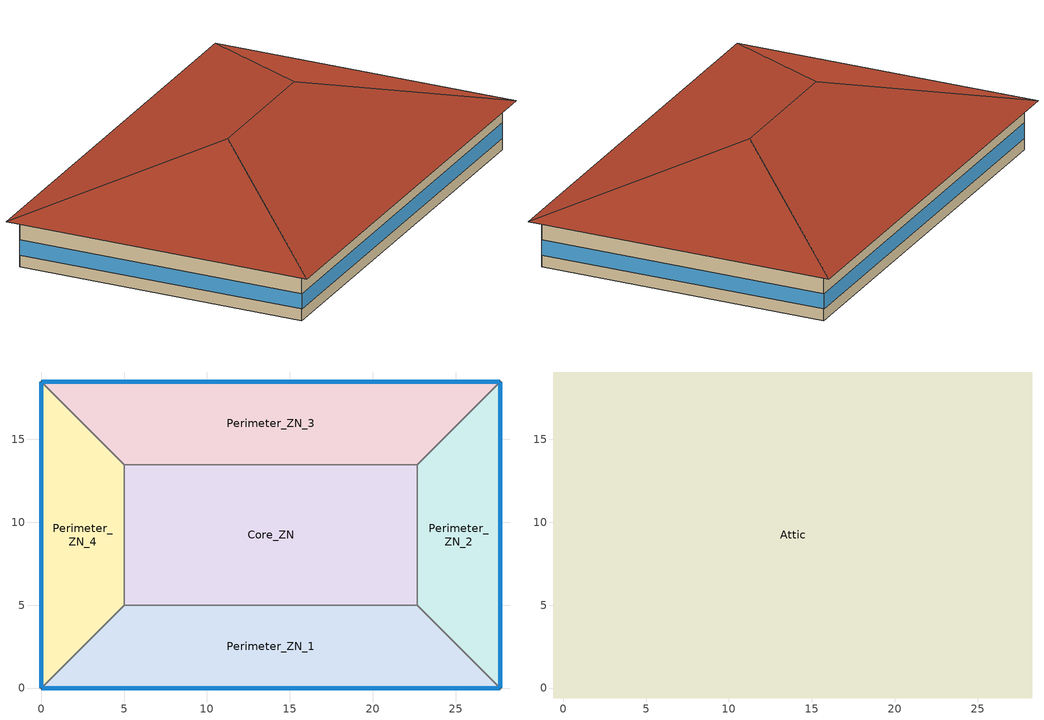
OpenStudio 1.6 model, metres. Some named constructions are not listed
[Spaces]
Perimeter_ZN_1
 floor ground: 22.69,5 27.69,0 0,0 5,5 z0
 wall outside: 0,0 27.69,0 z0:3.05
 wall to Perimeter_ZN_2: 27.69,0 22.69,5 z0:3.05
 wall to Perimeter_ZN_4: 5,5 0,0 z0:3.05
 wall to Core_ZN: 22.69,5 5,5 z0:3.05
 window: 0.03,0 27.66,0 z0.76:1.75
Perimeter_ZN_3
 floor ground: 27.69,18.46 22.69,13.46 5,13.46 0,18.46 z0
 wall outside: 27.69,18.46 0,18.46 z0:3.05
 wall to Perimeter_ZN_2: 22.69,13.46 27.69,18.46 z0:3.05
 wall to Core_ZN: 5,13.46 22.69,13.46 z0:3.05
 wall to Perimeter_ZN_4: 0,18.46 5,13.46 z0:3.05
 window: 27.66,18.46 0.03,18.46 z0.76:1.75
Core_ZN
 floor ground: 22.69,13.46 22.69,5 5,5 5,13.46 z0
 wall to Perimeter_ZN_4: 5,13.46 5,5 z0:3.05
 wall to Perimeter_ZN_2: 22.69,5 22.69,13.46 z0:3.05
Perimeter_ZN_4
 floor ground: 0,18.46 5,13.46 5,5 0,0 z0
 wall outside: 0,18.46 0,0 z0:3.05
 window: 0,18.43 0,0.03 z0.76:1.75
Perimeter_ZN_2
 floor ground: 27.69,18.46 27.69,0 22.69,5 22.69,13.46 z0
 wall outside: 27.69,0 27.69,18.46 z0:3.05
 window: 27.69,0.03 27.69,18.43 z0.76:1.75
Attic
 floor outside: 27.69,0 28.29,-0.6 -0.6,-0.6 0,0 z3.05; 28.29,19.06 27.69,18.46 0,18.46 -0.6,19.06 z3.05; -0.6,19.06 0,18.46 0,0 -0.6,-0.6 z3.05; 28.29,19.06 28.29,-0.6 27.69,0 27.69,18.46 z3.05
 floor to Perimeter_ZN_4: 0,18.46 5,13.46 5,5 0,0 z3.05
 floor to Perimeter_ZN_2: 27.69,18.46 27.69,0 22.69,5 22.69,13.46 z3.05
 floor to Perimeter_ZN_1: 22.69,5 27.69,0 0,0 5,5 z3.05
 floor to Core_ZN: 22.69,13.46 22.69,5 5,5 5,13.46 z3.05
 floor to Perimeter_ZN_3: 27.69,18.46 22.69,13.46 5,13.46 0,18.46 z3.05
 roof outside: 9.23,9.23,6.33 -0.6,19.06,3.05 -0.6,-0.6,3.05; 9.23,9.23,6.33 -0.6,-0.6,3.05 28.29,-0.6,3.05 18.46,9.23,6.33; 18.46,9.23,6.33 28.29,19.06,3.05 -0.6,19.06,3.05 9.23,9.23,6.33; 18.46,9.23,6.33 28.29,-0.6,3.05 28.29,19.06,3.05
[Site]
Calgary Int'l_AB_CAN: Latitude {deg}=51.12; Longitude {deg}=-114.02; Time Zone {hr}=-7; Elevation {m}=1084; Terrain=City
[Building]
c:/test//SmallOffice.osm: North Axis {deg}=0; Default Construction Set=DND-Concrete at climate 7a
[Site:WaterMainsTemperature]
Calculation Method=Correlation; Annual Average Outdoor Air Temperature {C}=3.94167; Maximum Difference In Monthly Average Outdoor Air Temperatures {deltaC}=25
[SizingPeriod:DesignDay] Barometric Pressure {Pa}=88963; Sky Clearness=0; Rain Indicator=0; Snow Indicator=0; Day of Month=21; Daylight Saving Time Indicator=0; Humidity Indicating Type=Wetbulb; Dry-Bulb Temperature Range Modifier Type=DefaultMultipliers
Name | Maximum Dry-Bulb Temperature {C} | Daily Dry-Bulb Temperature Range {deltaC} | Humidity Indicating Conditions at Maximum Dry-Bulb {BasedOnField A3} | Wind Speed {m/s} | Wind Direction {deg} | Month | Day Type | Solar Model Indicator | ASHRAE Taub | ASHRAE Taud
Calgary Int'l Ann Clg .4% Condns DB=>MWB | 28.6 | 12.3 | 15.7 | 4.6 | 160 | 7 | SummerDesignDay | ASHRAETau | 0.341 | 2.408
Calgary Int'l Ann Htg 99.6% Condns DB | -29.1 | 0 | -29.1 | 2.9 | 0 | 1 | WinterDesignDay | ASHRAEClearSky
Calgary Int'l Ann Clg .4% Condns WB=>MDB | 25.4 | 12.3 | 17.3 | 4.6 | 160 | 7 | SummerDesignDay | ASHRAETau | 0.341 | 2.408
[DefaultConstructionSet]
DND-Concrete at climate 7a: Default Exterior Surface Constructions=DND-Concrete at climate 7a; Default Interior Surface Constructions=000_Interior_DefSurfCons 12; Default Ground Contact Surface Constructions=DND-Concrete at climate 7a 1; Default Exterior SubSurface Constructions=DND-Concrete at climate 7a; Default Interior SubSurface Constructions=000_Interior_DefSubCons 12; Interior Partition Construction=000_Interior Partition
[DefaultSurfaceConstructions]
Name | Floor Construction | Wall Construction | Roof Ceiling Construction
000_Interior_DefSurfCons 12 | 000_Interior Floor | 000_Interior Wall | 000_Interior Ceiling
DND-Concrete at climate 7a | Customized opaque construction {d5eef155-a2b6-4e7a-a325-1dc3b0cc4715} to conductance of 0.162 | Customized opaque construction {89852d32-b776-404a-8e19-a6c881291f4d} to conductance of 0.21 | Customized opaque construction {3c54d09b-318c-4afb-83f4-42a999c7caf7} to conductance of 0.162
DND-Concrete at climate 7a 1 | Customized opaque construction {832e80c5-a9c1-4574-99ae-34cb63fa6caf} to conductance of 0.757 | Customized opaque construction {0ff01709-2fb1-4638-bebd-158755c76a53} to conductance of 0.284 | Customized opaque construction {d5eef155-a2b6-4e7a-a325-1dc3b0cc4715} to conductance of 0.284
[DefaultSubSurfaceConstructions]
Name | Fixed Window Construction | Operable Window Construction | Door Construction | Glass Door Construction | Skylight Construction | Tubular Daylight Dome Construction | Tubular Daylight Diffuser Construction | Overhead Door Construction
000_Interior_DefSubCons 12 | 000_Interior Window | 000_Interior Window | 000_Interior Door | 000_Exterior Window | 000_Exterior Window | 000_Interior Window | 000_Interior Window
DND-Concrete at climate 7a | Customized Fenestration: cond=0.220 tvis=0.210 tsol=0.500 | Customized Fenestration: cond=0.220 tvis=0.210 tsol=0.500 | Customized opaque construction {cec8d9e2-68ba-4838-801e-575f1a1853f9} to conductance of 2.2 | Customized Fenestration: cond=0.220 tvis=0.210 tsol=0.500 | Customized Fenestration: cond=0.220 tvis=0.210 tsol=0.500 | Customized Fenestration: cond=0.220 tvis=0.210 tsol=0.500 | Customized Fenestration: cond=0.220 tvis=0.210 tsol=0.500 | Customized opaque construction {56048aa6-0e12-40f2-8001-21b1a42b91b4} to conductance of 2.2
[Construction]
000_Interior Partition; 000_Interior Door: 000_G05 25mm wood
000_Interior Floor: 000_F16 Acoustic tile, 000_F05 Ceiling air space resistance, 000_M11 100mm lightweight concrete
000_Interior Wall: 000_G01a 19mm gypsum board, 000_F04 Wall air space resistance, 000_G01a 19mm gypsum board
000_Interior Ceiling: 000_M11 100mm lightweight concrete, 000_F05 Ceiling air space resistance, 000_F16 Acoustic tile
000_Interior Window: 000_Clear 3mm
000_Exterior Window: 000_Clear 3mm, 000_Air 13mm, 000_Clear 3mm
Customized Fenestration: cond=0.220 tvis=0.210 tsol=0.500: Customized Fenestration:: cond=0.220 tvis=0.210 tsol=0.500
[Material]
Name | Roughness | Thickness | Conductivity | Density | Specific Heat
000_G05 25mm wood | MediumSmooth | 0.0254 | 0.15 | 608 | 1630
000_G01a 19mm gypsum board | MediumSmooth | 0.019 | 0.16 | 800 | 1090
000_F16 Acoustic tile | MediumSmooth | 0.0191 | 0.06 | 368 | 590
000_M11 100mm lightweight concrete | MediumRough | 0.1016 | 0.53 | 1280 | 840
[Material:AirGap]
Name | Thermal Resistance
000_F05 Ceiling air space resistance | 0.18
000_F04 Wall air space resistance | 0.15
[WindowMaterial:SimpleGlazingSystem]
Customized Fenestration:: cond=0.220 tvis=0.210 tsol=0.500: U-Factor {W/m2-K}=2.2; Solar Heat Gain Coefficient=0.6; Visible Transmittance=0.21
[WindowMaterial:Glazing]
000_Clear 3mm: Optical Data Type=SpectralAverage; Thickness=0.003; Solar Transmittance at Normal Incidence=0.837; Front Side Solar Reflectance at Normal Incidence=0.075; Back Side Solar Reflectance at Normal Incidence=0.075; Visible Transmittance at Normal Incidence=0.898; Front Side Visible Reflectance at Normal Incidence=0.081; Back Side Visible Reflectance at Normal Incidence=0.081; Infrared Transmittance at Normal Incidence=0; Front Side Infrared Hemispherical Emissivity=0.84; Back Side Infrared Hemispherical Emissivity=0.84; Conductivity=0.9
[WindowMaterial:Gas]
000_Air 13mm: Gas Type=Air; Thickness=0.0127
[ThermalZone] Multiplier=1; Thermostat=NECB-A; Use Ideal Air Loads=Yes
Perimeter_ZN_1 Thermal Zone; Perimeter_ZN_3 Thermal Zone; Perimeter_ZN_2 Thermal Zone; Core_ZN Thermal Zone; Perimeter_ZN_4 Thermal Zone; Attic Thermal Zone
[Sizing:Zone] Zone Cooling Design Supply Air Temperature {C}=14; Zone Heating Design Supply Air Temperature {C}=40; Zone Cooling Design Supply Air Humidity Ratio {kg-H2O/kg-air}=0.0085; Zone Heating Design Supply Air Humidity Ratio {kg-H2O/kg-air}=0.008; Cooling Design Air Flow Method=DesignDay; Heating Design Air Flow Method=DesignDay
Perimeter_ZN_1 Thermal Zone; Perimeter_ZN_3 Thermal Zone; Perimeter_ZN_2 Thermal Zone; Core_ZN Thermal Zone; Perimeter_ZN_4 Thermal Zone; Attic Thermal Zone
[Space] Building Story=1
Name | Space Type | Thermal Zone | Part of Total Floor Area
Perimeter_ZN_1 | NECB-Office - enclosed | Perimeter_ZN_1 Thermal Zone | Yes
Perimeter_ZN_3 | NECB-Office - enclosed | Perimeter_ZN_3 Thermal Zone | Yes
Perimeter_ZN_2 | NECB-Office - enclosed | Perimeter_ZN_2 Thermal Zone | Yes
Core_ZN | NECB-Office - enclosed | Core_ZN Thermal Zone | Yes
Perimeter_ZN_4 | NECB-Office - enclosed | Perimeter_ZN_4 Thermal Zone | Yes
Attic | NECB-- undefined --A | Attic Thermal Zone | No
[BuildingStory]
1
[DefaultScheduleSet]
NECB-A: Hours of Operation Schedule=NECB-A-Fan; Number of People Schedule=NECB-A-Occ; Lighting Schedule=NECB-A-Ltg; Electric Equipment Schedule=NECB-A-Equ; Hot Water Equipment Schedule=NECB-A-HW; Infiltration Schedule=FRACTION_ALWAYS_ON; Other Equipment Schedule=NECB-A-Proc
[ThermostatSetpoint:DualSetpoint]
NECB-A: Heating Setpoint Temperature Schedule=NECB-A-Htg; Cooling Setpoint Temperature Schedule=NECB-A-Clg
[SpaceInfiltration:DesignFlowRate] Schedule=FRACTION_ALWAYS_ON; Design Flow Rate Calculation Method=Flow/ExteriorArea; Flow per Exterior Surface Area {m3/s-m2}=0.00025; Constant Term Coefficient=1; Temperature Term Coefficient=0; Velocity Term Coefficient=0; Velocity Squared Term Coefficient=0
Name | Space or SpaceType
NECB-- undefined --sched-A-inf | NECB-- undefined --A
NECB-Office - enclosed-sched-A-inf | NECB-Office - enclosed
[SpaceType] Default Schedule Set=NECB-A
Name | Design Specification Outdoor Air Object
NECB-- undefined --A
NECB-Office - enclosed | NECB-Office - enclosed-sched-A-oa
[People:Definition]
NECB-Office - enclosed-sched-A-people-def: Number of People Calculation Method=Area/Person; Space Floor Area per Person {m2/person}=20; Fraction Radiant=0.3
[ElectricEquipment:Definition]
NECB-Office - enclosed-sched-A-elec-def: Design Level Calculation Method=Watts/Area; Watts per Space Floor Area {W/m2}=7.5
[Lights:Definition]
NECB-Office - enclosed-sched-A-lights-def: Design Level Calculation Method=Watts/Area; Watts per Space Floor Area {W/m2}=11.9
[HotWaterEquipment:Definition]
NECB-Office - enclosed-sched-A-dhw-def: Design Level Calculation Method=Watts/Area; Watts per Space Floor Area {W/m2}=90
[People]
NECB-Office - enclosed-sched-A-people: People Definition=NECB-Office - enclosed-sched-A-people-def; Space or SpaceType=NECB-Office - enclosed; Activity Level Schedule=activity 120W; Multiplier=1
[Lights]
NECB-Office - enclosed-sched-A-lights: Lights Definition=NECB-Office - enclosed-sched-A-lights-def; Space or SpaceType=NECB-Office - enclosed; Multiplier=1
[ElectricEquipment]
NECB-Office - enclosed-sched-A-elec: Electric Equipment Definition=NECB-Office - enclosed-sched-A-elec-def; Space or SpaceType=NECB-Office - enclosed; Multiplier=1
[HotWaterEquipment]
NECB-Office - enclosed-sched-A-dhw: Hot Water Equipment Definition=NECB-Office - enclosed-sched-A-dhw-def; Space or SpaceType=NECB-Office - enclosed; Multiplier=1
[DesignSpecification:OutdoorAir]
NECB-Office - enclosed-sched-A-oa: Outdoor Air Method=Maximum; Outdoor Air Flow per Person {m3/s-person}=0.00864102; Outdoor Air Flow per Floor Area {m3/s-m2}=0; Outdoor Air Flow Rate {m3/s}=0; Outdoor Air Flow Air Changes per Hour {1/hr}=0; Outdoor Air Flow Rate Fraction Schedule=FRACTION_ALWAYS_ON
[Schedule:Ruleset]
Name | Default Day Schedule
FRACTION_ALWAYS_ON | Schedule Day 1
NECB-A-Occ | Schedule Day 2
NECB-A-Ltg | Schedule Day 3
NECB-A-Equ | Schedule Day 4
NECB-A-Fan | Schedule Day 5
NECB-A-Proc | Schedule Day 6
NECB-A-Clg | Schedule Day 7
NECB-A-Htg | Schedule Day 8
NECB-A-HW | Schedule Day 9
activity 120W | Schedule Day 74
[Schedule:Day]
Schedule Day 1; wkdFRACTION_ALWAYS_ON 1; satFRACTION_ALWAYS_ON 1; sunFRACTION_ALWAYS_ON 1: 1, 0, 1, 2, 0, 1, 3, 0, 1, 4, 0, 1, 5, 0, 1, 6, 0, 1, 7, 0, 1, 8, 0, 1, 9, 0, 1, 10, 0, 1, 11, 0, 1, 12, 0, 1, 13, 0, 1, 14, 0, 1, 15, 0, 1, 16, 0, 1, 17, 0, 1, 18, 0, 1, 19, 0, 1, 20, 0, 1, 21, 0, 1, 22, 0, 1, 23, 0, 1, 24, 0, 1
Schedule Day 2; wkdNECB-A-Occ 1: 1, 0, 0, 2, 0, 0, 3, 0, 0, 4, 0, 0, 5, 0, 0, 6, 0, 0, 7, 0, 0, 8, 0, 0.1, 9, 0, 0.7, 10, 0, 0.9, 11, 0, 0.9, 12, 0, 0.9, 13, 0, 0.5, 14, 0, 0.5, 15, 0, 0.9, 16, 0, 0.9, 17, 0, 0.9, 18, 0, 0.7, 19, 0, 0.3, 20, 0, 0.1, 21, 0, 0.1, 22, 0, 0.1, 23, 0, 0.1, 24, 0, 0
satNECB-A-Occ 1; sunNECB-A-Occ 1; satNECB-A-Fan 1; sunNECB-A-Fan 1: 1, 0, 0, 2, 0, 0, 3, 0, 0, 4, 0, 0, 5, 0, 0, 6, 0, 0, 7, 0, 0, 8, 0, 0, 9, 0, 0, 10, 0, 0, 11, 0, 0, 12, 0, 0, 13, 0, 0, 14, 0, 0, 15, 0, 0, 16, 0, 0, 17, 0, 0, 18, 0, 0, 19, 0, 0, 20, 0, 0, 21, 0, 0, 22, 0, 0, 23, 0, 0, 24, 0, 0
Schedule Day 3; wkdNECB-A-Ltg 1: 1, 0, 0.05, 2, 0, 0.05, 3, 0, 0.05, 4, 0, 0.05, 5, 0, 0.05, 6, 0, 0.05, 7, 0, 0.05, 8, 0, 0.3, 9, 0, 0.8, 10, 0, 0.9, 11, 0, 0.9, 12, 0, 0.9, 13, 0, 0.9, 14, 0, 0.9, 15, 0, 0.9, 16, 0, 0.9, 17, 0, 0.9, 18, 0, 0.8, 19, 0, 0.5, 20, 0, 0.3, 21, 0, 0.3, 22, 0, 0.1, 23, 0, 0.1, 24, 0, 0.05
satNECB-A-Ltg 1; sunNECB-A-Ltg 1; satNECB-A-HW 1; sunNECB-A-HW 1: 1, 0, 0.05, 2, 0, 0.05, 3, 0, 0.05, 4, 0, 0.05, 5, 0, 0.05, 6, 0, 0.05, 7, 0, 0.05, 8, 0, 0.05, 9, 0, 0.05, 10, 0, 0.05, 11, 0, 0.05, 12, 0, 0.05, 13, 0, 0.05, 14, 0, 0.05, 15, 0, 0.05, 16, 0, 0.05, 17, 0, 0.05, 18, 0, 0.05, 19, 0, 0.05, 20, 0, 0.05, 21, 0, 0.05, 22, 0, 0.05, 23, 0, 0.05, 24, 0, 0.05
Schedule Day 4; wkdNECB-A-Equ 1; Schedule Day 6; wkdNECB-A-Proc 1: 1, 0, 0.2, 2, 0, 0.2, 3, 0, 0.2, 4, 0, 0.2, 5, 0, 0.2, 6, 0, 0.2, 7, 0, 0.2, 8, 0, 0.3, 9, 0, 0.8, 10, 0, 0.9, 11, 0, 0.9, 12, 0, 0.9, 13, 0, 0.9, 14, 0, 0.9, 15, 0, 0.9, 16, 0, 0.9, 17, 0, 0.9, 18, 0, 0.9, 19, 0, 0.5, 20, 0, 0.3, 21, 0, 0.3, 22, 0, 0.2, 23, 0, 0.2, 24, 0, 0.2
satNECB-A-Equ 1; sunNECB-A-Equ 1; satNECB-A-Proc 1; sunNECB-A-Proc 1: 1, 0, 0.2, 2, 0, 0.2, 3, 0, 0.2, 4, 0, 0.2, 5, 0, 0.2, 6, 0, 0.2, 7, 0, 0.2, 8, 0, 0.2, 9, 0, 0.2, 10, 0, 0.2, 11, 0, 0.2, 12, 0, 0.2, 13, 0, 0.2, 14, 0, 0.2, 15, 0, 0.2, 16, 0, 0.2, 17, 0, 0.2, 18, 0, 0.2, 19, 0, 0.2, 20, 0, 0.2, 21, 0, 0.2, 22, 0, 0.2, 23, 0, 0.2, 24, 0, 0.2
Schedule Day 5; wkdNECB-A-Fan 1: 1, 0, 0, 2, 0, 0, 3, 0, 0, 4, 0, 0, 5, 0, 0, 6, 0, 0, 7, 0, 1, 8, 0, 1, 9, 0, 1, 10, 0, 1, 11, 0, 1, 12, 0, 1, 13, 0, 1, 14, 0, 1, 15, 0, 1, 16, 0, 1, 17, 0, 1, 18, 0, 1, 19, 0, 1, 20, 0, 1, 21, 0, 1, 22, 0, 0, 23, 0, 0, 24, 0, 0
Schedule Day 7; wkdNECB-A-Clg 1: 1, 0, 35, 2, 0, 35, 3, 0, 35, 4, 0, 35, 5, 0, 35, 6, 0, 35, 7, 0, 24, 8, 0, 24, 9, 0, 24, 10, 0, 24, 11, 0, 24, 12, 0, 24, 13, 0, 24, 14, 0, 24, 15, 0, 24, 16, 0, 24, 17, 0, 24, 18, 0, 24, 19, 0, 24, 20, 0, 24, 21, 0, 24, 22, 0, 35, 23, 0, 35, 24, 0, 35
satNECB-A-Clg 1; sunNECB-A-Clg 1: 1, 0, 35, 2, 0, 35, 3, 0, 35, 4, 0, 35, 5, 0, 35, 6, 0, 35, 7, 0, 35, 8, 0, 35, 9, 0, 35, 10, 0, 35, 11, 0, 35, 12, 0, 35, 13, 0, 35, 14, 0, 35, 15, 0, 35, 16, 0, 35, 17, 0, 35, 18, 0, 35, 19, 0, 35, 20, 0, 35, 21, 0, 35, 22, 0, 35, 23, 0, 35, 24, 0, 35
Schedule Day 8; wkdNECB-A-Htg 1: 1, 0, 18, 2, 0, 18, 3, 0, 18, 4, 0, 18, 5, 0, 18, 6, 0, 18, 7, 0, 20, 8, 0, 22, 9, 0, 22, 10, 0, 22, 11, 0, 22, 12, 0, 22, 13, 0, 22, 14, 0, 22, 15, 0, 22, 16, 0, 22, 17, 0, 22, 18, 0, 22, 19, 0, 22, 20, 0, 22, 21, 0, 22, 22, 0, 18, 23, 0, 18, 24, 0, 18
satNECB-A-Htg 1; sunNECB-A-Htg 1: 1, 0, 18, 2, 0, 18, 3, 0, 18, 4, 0, 18, 5, 0, 18, 6, 0, 18, 7, 0, 18, 8, 0, 18, 9, 0, 18, 10, 0, 18, 11, 0, 18, 12, 0, 18, 13, 0, 18, 14, 0, 18, 15, 0, 18, 16, 0, 18, 17, 0, 18, 18, 0, 18, 19, 0, 18, 20, 0, 18, 21, 0, 18, 22, 0, 18, 23, 0, 18, 24, 0, 18
Schedule Day 9; wkdNECB-A-HW 1: 1, 0, 0.05, 2, 0, 0.05, 3, 0, 0.05, 4, 0, 0.05, 5, 0, 0.05, 6, 0, 0.05, 7, 0, 0.05, 8, 0, 0.1, 9, 0, 0.5, 10, 0, 0.5, 11, 0, 0.9, 12, 0, 0.9, 13, 0, 0.9, 14, 0, 0.9, 15, 0, 0.9, 16, 0, 0.9, 17, 0, 0.7, 18, 0, 0.5, 19, 0, 0.3, 20, 0, 0.2, 21, 0, 0.2, 22, 0, 0.2, 23, 0, 0.05, 24, 0, 0.05
Schedule Day 74; wkdactivity 120W 1; satactivity 120W 1; sunactivity 120W 1: 1, 0, 120, 2, 0, 120, 3, 0, 120, 4, 0, 120, 5, 0, 120, 6, 0, 120, 7, 0, 120, 8, 0, 120, 9, 0, 120, 10, 0, 120, 11, 0, 120, 12, 0, 120, 13, 0, 120, 14, 0, 120, 15, 0, 120, 16, 0, 120, 17, 0, 120, 18, 0, 120, 19, 0, 120, 20, 0, 120, 21, 0, 120, 22, 0, 120, 23, 0, 120, 24, 0, 120
[Schedule:Rule] Date Specification Type=DateRange; Start Month=1; Start Day=1; End Month=12; End Day=31
Name | Schedule Ruleset | Rule Order | Day Schedule | Apply Sunday | Apply Monday | Apply Tuesday | Apply Wednesday | Apply Thursday | Apply Friday | Apply Saturday
wkdFRACTION_ALWAYS_ON rule | FRACTION_ALWAYS_ON | 2 | wkdFRACTION_ALWAYS_ON 1 | No | Yes | Yes | Yes | Yes | Yes | No
satFRACTION_ALWAYS_ONrule | FRACTION_ALWAYS_ON | 1 | satFRACTION_ALWAYS_ON 1 | No | No | No | No | No | No | Yes
sunFRACTION_ALWAYS_ONrule | FRACTION_ALWAYS_ON | 0 | sunFRACTION_ALWAYS_ON 1 | Yes | No | No | No | No | No | No
wkdNECB-A-Occ rule | NECB-A-Occ | 2 | wkdNECB-A-Occ 1 | No | Yes | Yes | Yes | Yes | Yes | No
satNECB-A-Occrule | NECB-A-Occ | 1 | satNECB-A-Occ 1 | No | No | No | No | No | No | Yes
sunNECB-A-Occrule | NECB-A-Occ | 0 | sunNECB-A-Occ 1 | Yes | No | No | No | No | No | No
wkdNECB-A-Ltg rule | NECB-A-Ltg | 2 | wkdNECB-A-Ltg 1 | No | Yes | Yes | Yes | Yes | Yes | No
satNECB-A-Ltgrule | NECB-A-Ltg | 1 | satNECB-A-Ltg 1 | No | No | No | No | No | No | Yes
sunNECB-A-Ltgrule | NECB-A-Ltg | 0 | sunNECB-A-Ltg 1 | Yes | No | No | No | No | No | No
wkdNECB-A-Equ rule | NECB-A-Equ | 2 | wkdNECB-A-Equ 1 | No | Yes | Yes | Yes | Yes | Yes | No
satNECB-A-Equrule | NECB-A-Equ | 1 | satNECB-A-Equ 1 | No | No | No | No | No | No | Yes
sunNECB-A-Equrule | NECB-A-Equ | 0 | sunNECB-A-Equ 1 | Yes | No | No | No | No | No | No
wkdNECB-A-Fan rule | NECB-A-Fan | 2 | wkdNECB-A-Fan 1 | No | Yes | Yes | Yes | Yes | Yes | No
satNECB-A-Fanrule | NECB-A-Fan | 1 | satNECB-A-Fan 1 | No | No | No | No | No | No | Yes
sunNECB-A-Fanrule | NECB-A-Fan | 0 | sunNECB-A-Fan 1 | Yes | No | No | No | No | No | No
wkdNECB-A-Proc rule | NECB-A-Proc | 2 | wkdNECB-A-Proc 1 | No | Yes | Yes | Yes | Yes | Yes | No
satNECB-A-Procrule | NECB-A-Proc | 1 | satNECB-A-Proc 1 | No | No | No | No | No | No | Yes
sunNECB-A-Procrule | NECB-A-Proc | 0 | sunNECB-A-Proc 1 | Yes | No | No | No | No | No | No
wkdNECB-A-Clg rule | NECB-A-Clg | 2 | wkdNECB-A-Clg 1 | No | Yes | Yes | Yes | Yes | Yes | No
satNECB-A-Clgrule | NECB-A-Clg | 1 | satNECB-A-Clg 1 | No | No | No | No | No | No | Yes
sunNECB-A-Clgrule | NECB-A-Clg | 0 | sunNECB-A-Clg 1 | Yes | No | No | No | No | No | No
wkdNECB-A-Htg rule | NECB-A-Htg | 2 | wkdNECB-A-Htg 1 | No | Yes | Yes | Yes | Yes | Yes | No
satNECB-A-Htgrule | NECB-A-Htg | 1 | satNECB-A-Htg 1 | No | No | No | No | No | No | Yes
sunNECB-A-Htgrule | NECB-A-Htg | 0 | sunNECB-A-Htg 1 | Yes | No | No | No | No | No | No
wkdNECB-A-HW rule | NECB-A-HW | 2 | wkdNECB-A-HW 1 | No | Yes | Yes | Yes | Yes | Yes | No
satNECB-A-HWrule | NECB-A-HW | 1 | satNECB-A-HW 1 | No | No | No | No | No | No | Yes
sunNECB-A-HWrule | NECB-A-HW | 0 | sunNECB-A-HW 1 | Yes | No | No | No | No | No | No
wkdactivity 120W rule | activity 120W | 2 | wkdactivity 120W 1 | No | Yes | Yes | Yes | Yes | Yes | No
satactivity 120Wrule | activity 120W | 1 | satactivity 120W 1 | No | No | No | No | No | No | Yes
sunactivity 120Wrule | activity 120W | 0 | sunactivity 120W 1 | Yes | No | No | No | No | No | No
